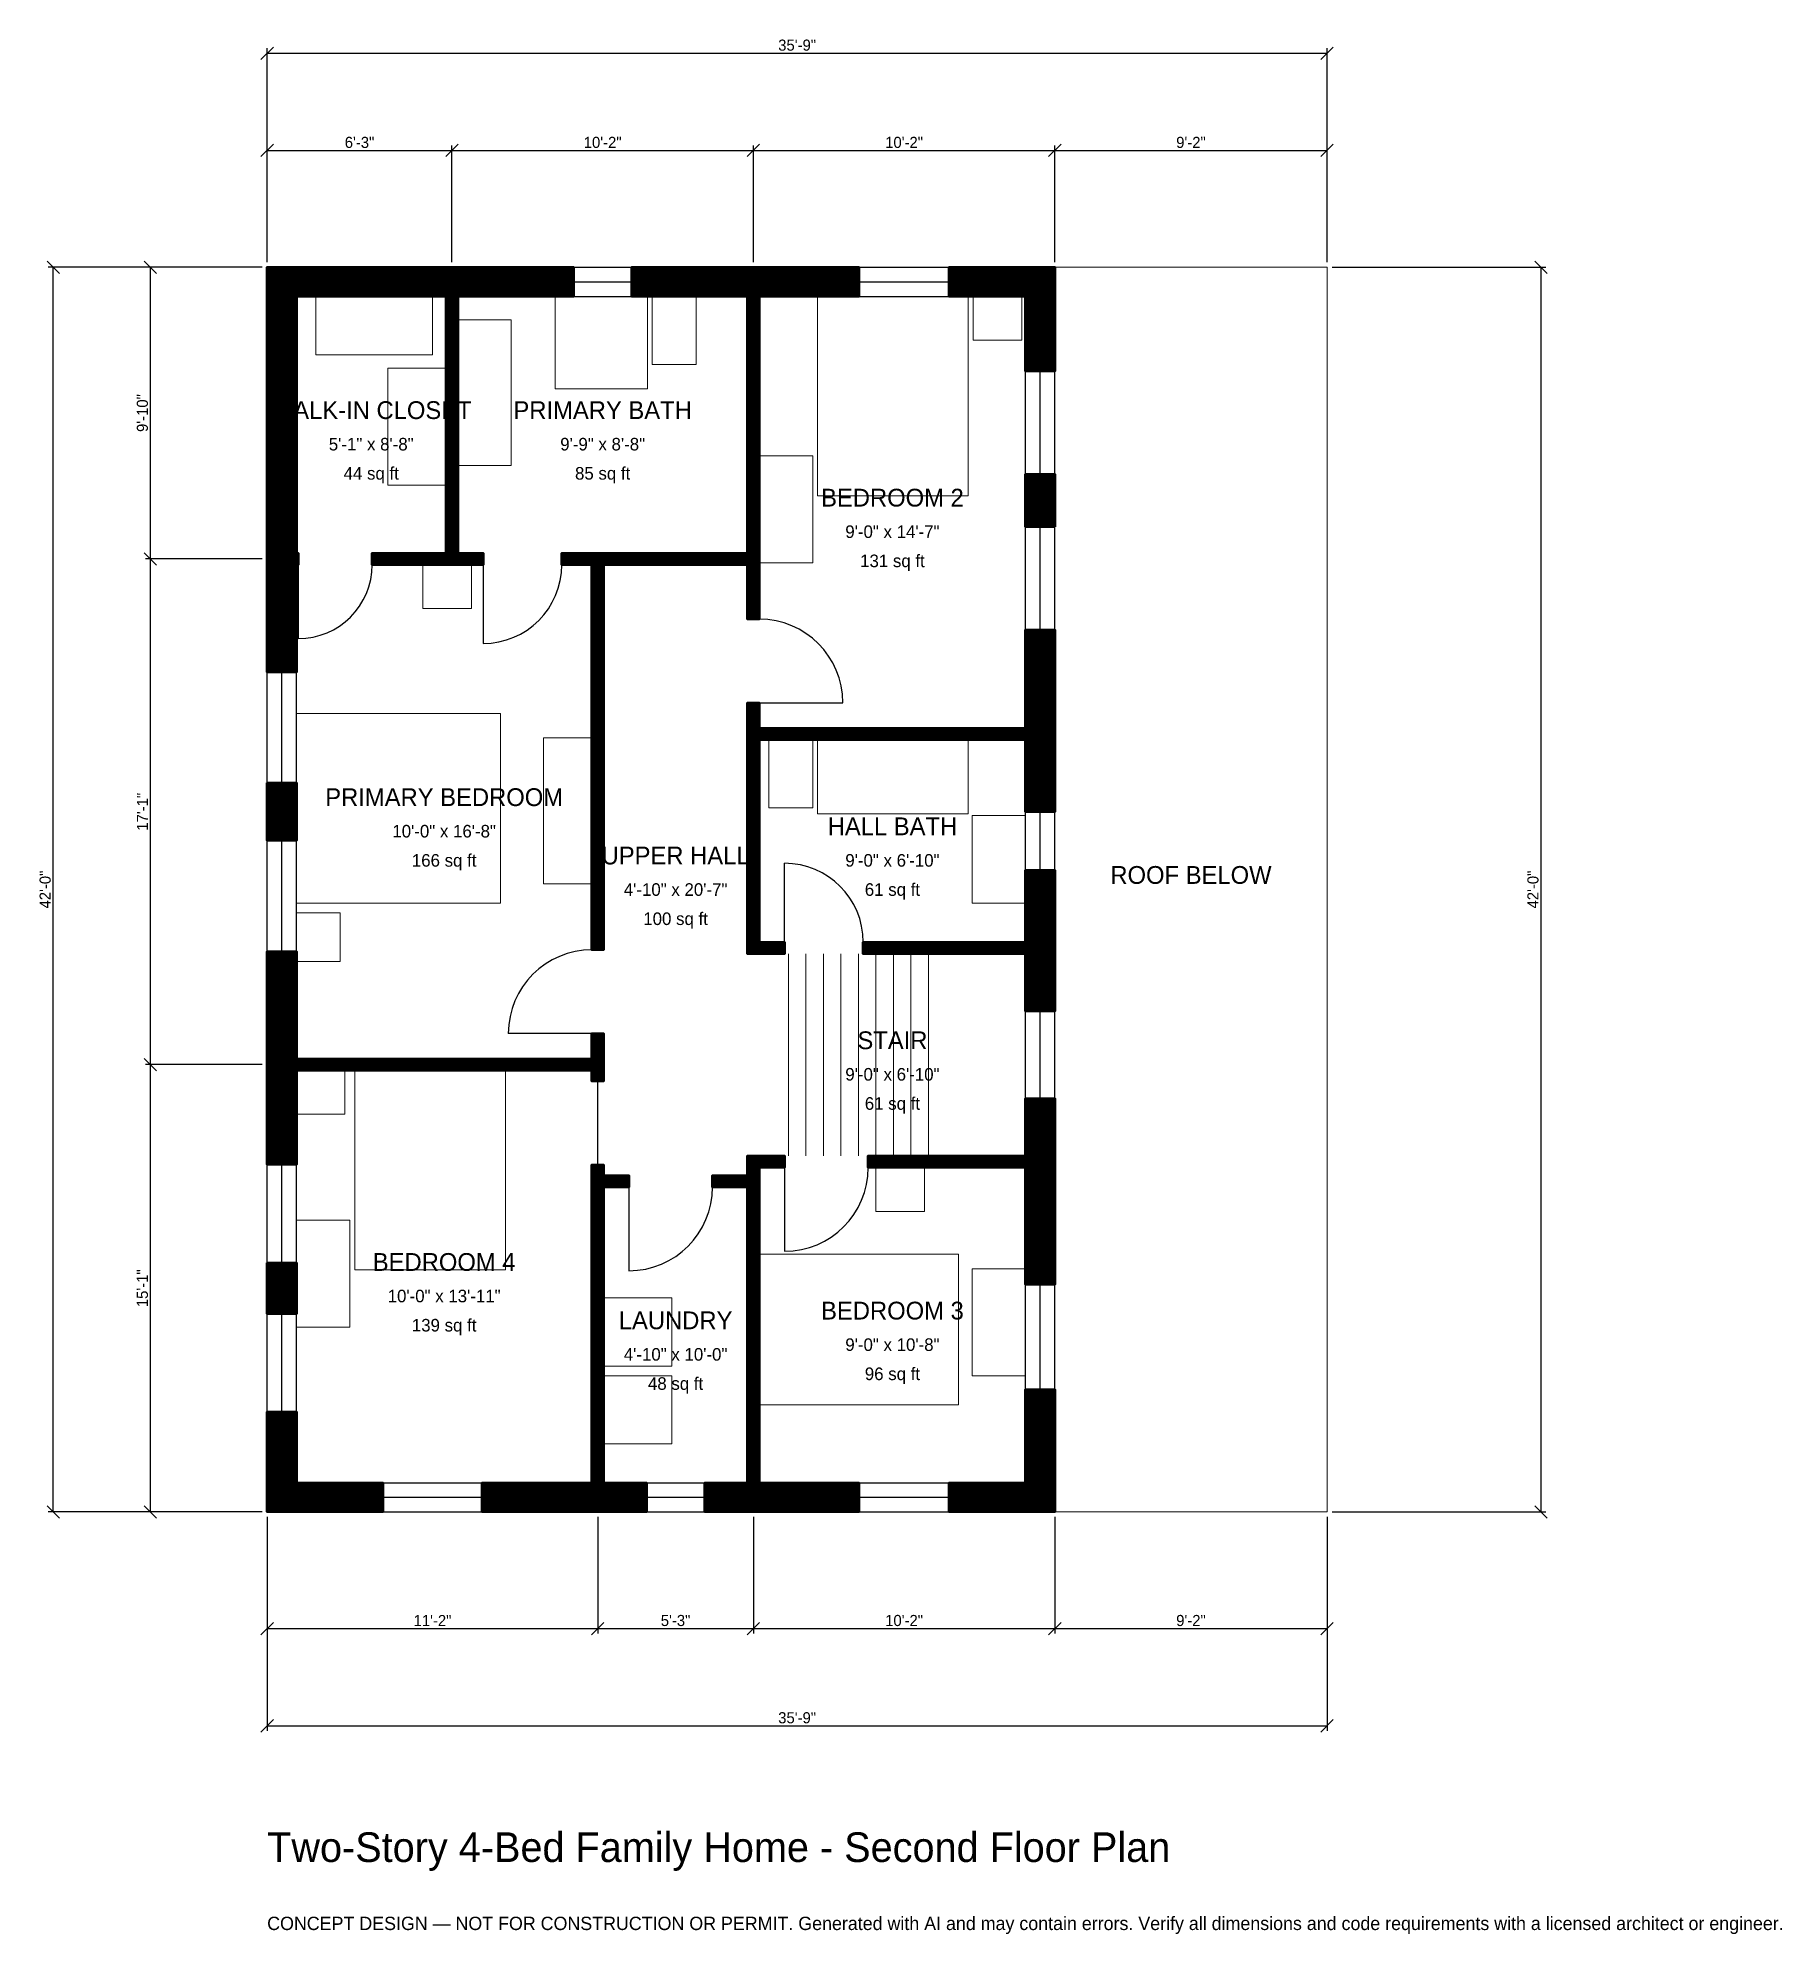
# Model space of a CAD drawing. Header units: inches. Extents: x -93 to 613, y -171 to 597.
import ezdxf
from ezdxf.enums import TextEntityAlignment as Align

# ---------------------------------------------------------------- set-up
doc = ezdxf.new("R2010")
doc.units = ezdxf.units.IN
doc.header["$MEASUREMENT"] = 0
doc.linetypes.add('DASHED', pattern=[0.6, 0.5, -0.1])
for name, color, linetype, lineweight in [('A-ANNO-DIMS', 1, 'Continuous', 13), ('A-ANNO-TEXT', 7, 'Continuous', 18), ('A-AREA-IDEN', 7, 'Continuous', 18), ('A-DOOR', 2, 'Continuous', 25), ('A-FLOR-FIXT', 9, 'Continuous', 13), ('A-FLOR-STRS', 3, 'Continuous', 18), ('A-FURN', 9, 'Continuous', 13), ('A-GLAZ', 4, 'Continuous', 25), ('A-SITE-PAVE', 8, 'Continuous', 13), ('A-WALL', 7, 'Continuous', 50), ('A-WALL-PATT', 8, 'Continuous', 13)]:
    doc.layers.add(name, color=color, linetype=linetype, lineweight=lineweight)
doc.dimstyles.new('PLAN', dxfattribs={"dimtxt": 4.5, "dimasz": 3, "dimexe": 2, "dimexo": 2, "dimgap": 1, "dimtad": 1, "dimdec": 0, "dimlunit": 4, "dimtsz": 2.5, "dimcen": 2.5, "dimclrd": 1, "dimclre": 1, "dimazin": 3, "dimtfac": 1, "dimtmove": 0, "dimatfit": 3})

msp = doc.modelspace()

# ---------------------------------------------------------------- hatches: boundary and pattern name
at = {"layer": 'A-WALL-PATT'}
h = msp.add_hatch(dxfattribs=at)
h.set_pattern_fill('ANSI31', color=8, scale=0.8)
h.paths.add_polyline_path([(127.9528, 0), (87.0079, 0), (87.0079, 11.811), (127.9528, 11.811), (131.4961, 11.811), (131.4961, 131.4961), (131.4961, 136.2205), (131.4961, 140.5512), (136.2205, 140.5512), (136.2205, 136.2205), (146.4567, 136.2205), (146.4567, 131.4961), (136.2205, 131.4961), (136.2205, 11.811), (139.7638, 11.811), (153.5433, 11.811), (153.5433, 0), (139.7638, 0), (136.2205, 0), (136.2205, 0), (131.4961, 0), (131.4961, 0), (127.9528, 0)])
h.paths.add_polyline_path([(11.811, 0), (11.811, 0), (0, 0), (0, 0), (0, 0), (0, 11.811), (0, 11.811), (0, 40.4856), (11.811, 40.4856), (11.811, 11.811), (46.8504, 11.811), (46.8504, 0), (11.811, 0)])
h.paths.add_polyline_path([(0, 100.853), (11.811, 100.853), (11.811, 80.2493), (0, 80.2493), (0, 100.853)])
h.paths.add_polyline_path([(0, 175.1969), (0, 178.7402), (0, 178.7402), (0, 183.4646), (0, 183.4646), (0, 187.0079), (0, 226.9029), (11.811, 226.9029), (11.811, 187.0079), (11.811, 183.4646), (131.4961, 183.4646), (131.4961, 193.7008), (136.2205, 193.7008), (136.2205, 183.4646), (136.2205, 178.7402), (136.2205, 174.4094), (131.4961, 174.4094), (131.4961, 178.7402), (11.811, 178.7402), (11.811, 175.1969), (11.811, 140.6168), (0, 140.6168), (0, 175.1969)])
h.paths.add_polyline_path([(0, 295.1444), (11.811, 295.1444), (11.811, 271.7848), (0, 271.7848), (0, 295.1444)])
h.paths.add_polyline_path([(0, 379.9213), (0, 383.4646), (0, 383.4646), (0, 388.189), (0, 388.189), (0, 391.7323), (0, 492.126), (0, 492.126), (0, 503.937), (0, 503.937), (0, 503.937), (11.811, 503.937), (11.811, 503.937), (68.8976, 503.937), (72.4409, 503.937), (72.4409, 503.937), (77.1654, 503.937), (77.1654, 503.937), (80.7087, 503.937), (124.0157, 503.937), (124.0157, 492.126), (80.7087, 492.126), (77.1654, 492.126), (77.1654, 388.189), (87.4016, 388.189), (87.4016, 383.4646), (77.1654, 383.4646), (72.4409, 383.4646), (42.5197, 383.4646), (42.5197, 388.189), (72.4409, 388.189), (72.4409, 492.126), (68.8976, 492.126), (11.811, 492.126), (11.811, 391.7323), (11.811, 388.189), (12.5984, 388.189), (12.5984, 383.4646), (11.811, 383.4646), (11.811, 379.9213), (11.811, 340.0262), (0, 340.0262), (0, 379.9213)])
h.paths.add_polyline_path([(190.9449, 503.937), (194.4882, 503.937), (194.4882, 503.937), (199.2126, 503.937), (199.2126, 503.937), (202.7559, 503.937), (239.5669, 503.937), (239.5669, 492.126), (202.7559, 492.126), (199.2126, 492.126), (199.2126, 388.189), (199.2126, 383.4646), (199.2126, 361.4173), (194.4882, 361.4173), (194.4882, 383.4646), (136.2205, 383.4646), (136.2205, 227.5591), (131.4961, 227.5591), (131.4961, 383.4646), (119.2913, 383.4646), (119.2913, 388.189), (131.4961, 388.189), (136.2205, 388.189), (194.4882, 388.189), (194.4882, 492.126), (190.9449, 492.126), (147.6378, 492.126), (147.6378, 503.937), (190.9449, 503.937)])
h.paths.add_polyline_path([(307.0866, 503.937), (307.0866, 503.937), (318.8976, 503.937), (318.8976, 503.937), (318.8977, 503.937), (318.8977, 492.126), (318.8976, 492.126), (318.8976, 461.811), (307.0866, 461.811), (307.0866, 492.126), (276.1811, 492.126), (276.1811, 503.937), (307.0866, 503.937)])
h.paths.add_polyline_path([(318.8976, 398.8189), (307.0866, 398.8189), (307.0866, 420.0787), (318.8976, 420.0787), (318.8976, 398.8189)])
h.paths.add_polyline_path([(318.8976, 320.8661), (318.8976, 317.3228), (318.8977, 317.3228), (318.8977, 312.5984), (318.8976, 312.5984), (318.8976, 309.0551), (318.8976, 283.4646), (307.0866, 283.4646), (307.0866, 309.0551), (307.0866, 312.5984), (199.2126, 312.5984), (199.2126, 230.7087), (209.4488, 230.7087), (209.4488, 225.9843), (199.2126, 225.9843), (199.2126, 225.9843), (194.4882, 225.9843), (194.4882, 225.9843), (194.4882, 230.7087), (194.4882, 312.5984), (194.4882, 317.3228), (194.4882, 327.5591), (199.2126, 327.5591), (199.2126, 317.3228), (307.0866, 317.3228), (307.0866, 320.8661), (307.0866, 357.0866), (318.8976, 357.0866), (318.8976, 320.8661)])
h.paths.add_polyline_path([(318.8976, 234.252), (318.8976, 230.7087), (318.8977, 230.7087), (318.8977, 225.9843), (318.8976, 225.9843), (318.8976, 222.4409), (318.8976, 202.7559), (307.0866, 202.7559), (307.0866, 222.4409), (307.0866, 225.9843), (241.3386, 225.9843), (241.3386, 230.7087), (307.0866, 230.7087), (307.0866, 234.252), (307.0866, 259.8425), (318.8976, 259.8425), (318.8976, 234.252)])
h.paths.add_polyline_path([(318.8976, 147.6378), (318.8976, 144.0945), (318.8977, 144.0945), (318.8977, 139.3701), (318.8976, 139.3701), (318.8976, 135.8268), (318.8976, 92.126), (307.0866, 92.126), (307.0866, 135.8268), (307.0866, 139.3701), (243.3071, 139.3701), (243.3071, 144.0945), (307.0866, 144.0945), (307.0866, 147.6378), (307.0866, 167.3228), (318.8976, 167.3228), (318.8976, 147.6378)])
h.paths.add_polyline_path([(318.8976, 11.811), (318.8977, 11.811), (318.8977, 0), (318.8976, 0), (318.8976, 0), (307.0866, 0), (307.0866, 0), (276.1811, 0), (276.1811, 11.811), (307.0866, 11.811), (307.0866, 49.6063), (318.8976, 49.6063), (318.8976, 11.811)])
h.paths.add_polyline_path([(202.7559, 0), (199.2126, 0), (199.2126, 0), (194.4882, 0), (194.4882, 0), (190.9449, 0), (177.1654, 0), (177.1654, 11.811), (190.9449, 11.811), (194.4882, 11.811), (194.4882, 131.4961), (180.315, 131.4961), (180.315, 136.2205), (194.4882, 136.2205), (194.4882, 139.3701), (194.4882, 144.0945), (199.2126, 144.0945), (209.4488, 144.0945), (209.4488, 139.3701), (199.2126, 139.3701), (199.2126, 136.2205), (199.2126, 131.4961), (199.2126, 11.811), (202.7559, 11.811), (239.5669, 11.811), (239.5669, 0), (202.7559, 0)])

# ---------------------------------------------------------------- linework, layer by layer
at = {"layer": 'A-DOOR'}
for p, q in [((12.5984, 383.4646), (12.5984, 353.5433)), ((87.4016, 383.4646), (87.4016, 351.5748)), ((199.2126, 327.5591), (233.0709, 327.5591)), ((209.4488, 230.7087), (209.4488, 262.5984)), ((131.4961, 193.7008), (97.6378, 193.7008)), ((133.8583, 140.5512), (133.8583, 174.4094)), ((209.4488, 139.3701), (209.4488, 105.5118)), ((146.4567, 131.4961), (146.4567, 97.6378))]:
    msp.add_line(p, q, dxfattribs=at)
for centre, radius, start, end in [((12.5984, 383.4646), 29.9213, 270, 360), ((87.4016, 383.4646), 31.8898, 270, 360), ((199.2126, 327.5591), 33.8583, 0, 90), ((209.4488, 230.7087), 31.8898, 0, 90), ((131.4961, 193.7008), 33.8583, 90, 180), ((209.4488, 139.3701), 33.8583, 270, 360), ((146.4567, 131.4961), 33.8583, 270, 360)]:
    msp.add_arc(centre, radius, start, end, dxfattribs=at)
at = {"layer": 'A-FLOR-FIXT'}
for points in [[(116.5354, 454.7244), (153.937, 454.7244), (153.937, 492.126), (116.5354, 492.126)], [(155.9055, 464.5669), (173.622, 464.5669), (173.622, 492.126), (155.9055, 492.126)], [(77.1654, 423.622), (98.8189, 423.622), (98.8189, 482.6772), (77.1654, 482.6772)], [(203.1496, 285.0394), (220.8661, 285.0394), (220.8661, 312.5984), (203.1496, 312.5984)], [(222.8346, 282.6772), (283.8583, 282.6772), (283.8583, 312.5984), (222.8346, 312.5984)], [(285.4331, 246.4567), (307.0866, 246.4567), (307.0866, 281.8898), (285.4331, 281.8898)]]:
    msp.add_lwpolyline(points, close=True, dxfattribs=at)
at = {"layer": 'A-FLOR-STRS'}
for p, q in [((211.0236, 144.0945), (211.0236, 225.9843)), ((218.1102, 144.0945), (218.1102, 225.9843)), ((225.1969, 144.0945), (225.1969, 225.9843)), ((232.2835, 144.0945), (232.2835, 225.9843)), ((239.3701, 144.0945), (239.3701, 225.9843)), ((246.4567, 144.0945), (246.4567, 225.9843)), ((253.5433, 144.0945), (253.5433, 225.9843)), ((260.6299, 144.0945), (260.6299, 225.9843)), ((267.7165, 144.0945), (267.7165, 225.9843))]:
    msp.add_line(p, q, dxfattribs=at)
at = {"layer": 'A-FURN'}
for points in [[(19.685, 468.5039), (66.9291, 468.5039), (66.9291, 492.126), (19.685, 492.126)], [(222.8346, 411.4173), (283.8583, 411.4173), (283.8583, 492.126), (222.8346, 492.126)], [(285.8268, 474.4094), (305.5118, 474.4094), (305.5118, 492.126), (285.8268, 492.126)], [(48.8189, 415.748), (72.4409, 415.748), (72.4409, 462.9921), (48.8189, 462.9921)], [(199.2126, 384.252), (220.8661, 384.252), (220.8661, 427.5591), (199.2126, 427.5591)], [(62.9921, 365.748), (82.6772, 365.748), (82.6772, 383.4646), (62.9921, 383.4646)], [(11.811, 246.4567), (94.4882, 246.4567), (94.4882, 323.2283), (11.811, 323.2283)], [(111.811, 254.3307), (131.4961, 254.3307), (131.4961, 313.3858), (111.811, 313.3858)], [(11.811, 222.8346), (29.5276, 222.8346), (29.5276, 242.5197), (11.811, 242.5197)], [(11.811, 161.0236), (31.4961, 161.0236), (31.4961, 178.7402), (11.811, 178.7402)], [(35.4331, 98.0315), (96.4567, 98.0315), (96.4567, 178.7402), (35.4331, 178.7402)], [(246.4567, 121.6535), (266.1417, 121.6535), (266.1417, 139.3701), (246.4567, 139.3701)], [(11.811, 74.8031), (33.4646, 74.8031), (33.4646, 118.1102), (11.811, 118.1102)], [(199.2126, 43.3071), (279.9213, 43.3071), (279.9213, 104.3307), (199.2126, 104.3307)], [(285.4331, 55.1181), (307.0866, 55.1181), (307.0866, 98.4252), (285.4331, 98.4252)], [(136.2205, 59.0551), (163.7795, 59.0551), (163.7795, 86.6142), (136.2205, 86.6142)], [(136.2205, 27.5591), (163.7795, 27.5591), (163.7795, 55.1181), (136.2205, 55.1181)]]:
    msp.add_lwpolyline(points, close=True, dxfattribs=at)
at = {"layer": 'A-GLAZ'}
for p, q in [((124.0157, 503.937), (147.6378, 503.937)), ((239.5669, 503.937), (276.1811, 503.937)), ((124.0157, 498.0315), (147.6378, 498.0315)), ((124.0157, 492.126), (147.6378, 492.126)), ((239.5669, 498.0315), (276.1811, 498.0315)), ((239.5669, 492.126), (276.1811, 492.126)), ((307.0866, 420.0787), (307.0866, 461.811)), ((312.9921, 420.0787), (312.9921, 461.811)), ((318.8976, 420.0787), (318.8976, 461.811)), ((307.0866, 357.0866), (307.0866, 398.8189)), ((312.9921, 357.0866), (312.9921, 398.8189)), ((318.8976, 357.0866), (318.8976, 398.8189)), ((0, 295.1444), (0, 340.0262)), ((5.9055, 295.1444), (5.9055, 340.0262)), ((11.811, 295.1444), (11.811, 340.0262)), ((307.0866, 259.8425), (307.0866, 283.4646)), ((312.9921, 259.8425), (312.9921, 283.4646)), ((318.8976, 259.8425), (318.8976, 283.4646)), ((0, 226.9029), (0, 271.7848)), ((5.9055, 226.9029), (5.9055, 271.7848)), ((11.811, 226.9029), (11.811, 271.7848)), ((307.0866, 167.3228), (307.0866, 202.7559)), ((312.9921, 167.3228), (312.9921, 202.7559)), ((318.8976, 167.3228), (318.8976, 202.7559)), ((0, 100.853), (0, 140.6168)), ((5.9055, 100.853), (5.9055, 140.6168)), ((11.811, 100.853), (11.811, 140.6168)), ((307.0866, 49.6063), (307.0866, 92.126)), ((312.9921, 49.6063), (312.9921, 92.126)), ((318.8976, 49.6063), (318.8976, 92.126)), ((0, 40.4856), (0, 80.2493)), ((5.9055, 40.4856), (5.9055, 80.2493)), ((11.811, 40.4856), (11.811, 80.2493)), ((46.8504, 11.811), (87.0079, 11.811)), ((153.5433, 11.811), (177.1654, 11.811)), ((239.5669, 11.811), (276.1811, 11.811)), ((46.8504, 5.9055), (87.0079, 5.9055)), ((46.8504, 0), (87.0079, 0)), ((153.5433, 5.9055), (177.1654, 5.9055)), ((153.5433, 0), (177.1654, 0)), ((239.5669, 5.9055), (276.1811, 5.9055)), ((239.5669, 0), (276.1811, 0))]:
    msp.add_line(p, q, dxfattribs=at)
at = {"layer": 'A-SITE-PAVE', "linetype": 'DASHED'}
msp.add_lwpolyline([(318.8976, 0), (429.1339, 0), (429.1339, 503.937), (318.8976, 503.937)], close=True, dxfattribs=at)
at = {"layer": 'A-WALL'}
for points in [[(0, 379.9213), (0, 383.4646), (0, 383.4646), (0, 388.189), (0, 388.189), (0, 391.7323), (0, 492.126), (0, 492.126), (0, 503.937), (0, 503.937), (0, 503.937), (11.811, 503.937), (11.811, 503.937), (68.8976, 503.937), (72.4409, 503.937), (72.4409, 503.937), (77.1654, 503.937), (77.1654, 503.937), (80.7087, 503.937), (124.0157, 503.937), (124.0157, 492.126), (80.7087, 492.126), (77.1654, 492.126), (77.1654, 388.189), (87.4016, 388.189), (87.4016, 383.4646), (77.1654, 383.4646), (72.4409, 383.4646), (42.5197, 383.4646), (42.5197, 388.189), (72.4409, 388.189), (72.4409, 492.126), (68.8976, 492.126), (11.811, 492.126), (11.811, 391.7323), (11.811, 388.189), (12.5984, 388.189), (12.5984, 383.4646), (11.811, 383.4646), (11.811, 379.9213), (11.811, 340.0262), (0, 340.0262), (0, 379.9213)], [(190.9449, 503.937), (194.4882, 503.937), (194.4882, 503.937), (199.2126, 503.937), (199.2126, 503.937), (202.7559, 503.937), (239.5669, 503.937), (239.5669, 492.126), (202.7559, 492.126), (199.2126, 492.126), (199.2126, 388.189), (199.2126, 383.4646), (199.2126, 361.4173), (194.4882, 361.4173), (194.4882, 383.4646), (136.2205, 383.4646), (136.2205, 227.5591), (131.4961, 227.5591), (131.4961, 383.4646), (119.2913, 383.4646), (119.2913, 388.189), (131.4961, 388.189), (136.2205, 388.189), (194.4882, 388.189), (194.4882, 492.126), (190.9449, 492.126), (147.6378, 492.126), (147.6378, 503.937), (190.9449, 503.937)], [(307.0866, 503.937), (307.0866, 503.937), (318.8976, 503.937), (318.8976, 503.937), (318.8977, 503.937), (318.8977, 492.126), (318.8976, 492.126), (318.8976, 461.811), (307.0866, 461.811), (307.0866, 492.126), (276.1811, 492.126), (276.1811, 503.937), (307.0866, 503.937)], [(318.8976, 398.8189), (307.0866, 398.8189), (307.0866, 420.0787), (318.8976, 420.0787), (318.8976, 398.8189)], [(318.8976, 320.8661), (318.8976, 317.3228), (318.8977, 317.3228), (318.8977, 312.5984), (318.8976, 312.5984), (318.8976, 309.0551), (318.8976, 283.4646), (307.0866, 283.4646), (307.0866, 309.0551), (307.0866, 312.5984), (199.2126, 312.5984), (199.2126, 230.7087), (209.4488, 230.7087), (209.4488, 225.9843), (199.2126, 225.9843), (199.2126, 225.9843), (194.4882, 225.9843), (194.4882, 225.9843), (194.4882, 230.7087), (194.4882, 312.5984), (194.4882, 317.3228), (194.4882, 327.5591), (199.2126, 327.5591), (199.2126, 317.3228), (307.0866, 317.3228), (307.0866, 320.8661), (307.0866, 357.0866), (318.8976, 357.0866), (318.8976, 320.8661)], [(0, 295.1444), (11.811, 295.1444), (11.811, 271.7848), (0, 271.7848), (0, 295.1444)], [(318.8976, 234.252), (318.8976, 230.7087), (318.8977, 230.7087), (318.8977, 225.9843), (318.8976, 225.9843), (318.8976, 222.4409), (318.8976, 202.7559), (307.0866, 202.7559), (307.0866, 222.4409), (307.0866, 225.9843), (241.3386, 225.9843), (241.3386, 230.7087), (307.0866, 230.7087), (307.0866, 234.252), (307.0866, 259.8425), (318.8976, 259.8425), (318.8976, 234.252)], [(0, 175.1969), (0, 178.7402), (0, 178.7402), (0, 183.4646), (0, 183.4646), (0, 187.0079), (0, 226.9029), (11.811, 226.9029), (11.811, 187.0079), (11.811, 183.4646), (131.4961, 183.4646), (131.4961, 193.7008), (136.2205, 193.7008), (136.2205, 183.4646), (136.2205, 178.7402), (136.2205, 174.4094), (131.4961, 174.4094), (131.4961, 178.7402), (11.811, 178.7402), (11.811, 175.1969), (11.811, 140.6168), (0, 140.6168), (0, 175.1969)], [(318.8976, 147.6378), (318.8976, 144.0945), (318.8977, 144.0945), (318.8977, 139.3701), (318.8976, 139.3701), (318.8976, 135.8268), (318.8976, 92.126), (307.0866, 92.126), (307.0866, 135.8268), (307.0866, 139.3701), (243.3071, 139.3701), (243.3071, 144.0945), (307.0866, 144.0945), (307.0866, 147.6378), (307.0866, 167.3228), (318.8976, 167.3228), (318.8976, 147.6378)], [(127.9528, 0), (87.0079, 0), (87.0079, 11.811), (127.9528, 11.811), (131.4961, 11.811), (131.4961, 131.4961), (131.4961, 136.2205), (131.4961, 140.5512), (136.2205, 140.5512), (136.2205, 136.2205), (146.4567, 136.2205), (146.4567, 131.4961), (136.2205, 131.4961), (136.2205, 11.811), (139.7638, 11.811), (153.5433, 11.811), (153.5433, 0), (139.7638, 0), (136.2205, 0), (136.2205, 0), (131.4961, 0), (131.4961, 0), (127.9528, 0)], [(202.7559, 0), (199.2126, 0), (199.2126, 0), (194.4882, 0), (194.4882, 0), (190.9449, 0), (177.1654, 0), (177.1654, 11.811), (190.9449, 11.811), (194.4882, 11.811), (194.4882, 131.4961), (180.315, 131.4961), (180.315, 136.2205), (194.4882, 136.2205), (194.4882, 139.3701), (194.4882, 144.0945), (199.2126, 144.0945), (209.4488, 144.0945), (209.4488, 139.3701), (199.2126, 139.3701), (199.2126, 136.2205), (199.2126, 131.4961), (199.2126, 11.811), (202.7559, 11.811), (239.5669, 11.811), (239.5669, 0), (202.7559, 0)], [(0, 100.853), (11.811, 100.853), (11.811, 80.2493), (0, 80.2493), (0, 100.853)], [(318.8976, 11.811), (318.8977, 11.811), (318.8977, 0), (318.8976, 0), (318.8976, 0), (307.0866, 0), (307.0866, 0), (276.1811, 0), (276.1811, 11.811), (307.0866, 11.811), (307.0866, 49.6063), (318.8976, 49.6063), (318.8976, 11.811)], [(11.811, 0), (11.811, 0), (0, 0), (0, 0), (0, 0), (0, 11.811), (0, 11.811), (0, 40.4856), (11.811, 40.4856), (11.811, 11.811), (46.8504, 11.811), (46.8504, 0), (11.811, 0)]]:
    msp.add_lwpolyline(points, close=True, dxfattribs=at)

# ---------------------------------------------------------------- texts
at = {"layer": 'A-ANNO-TEXT'}
for s, height, p in [('Two-Story 4-Bed Family Home - Second Floor Plan', 12, (0, -141.7323)), ('CONCEPT DESIGN — NOT FOR CONSTRUCTION OR PERMIT. Generated with AI and may contain errors. Verify all dimensions and code requirements with a licensed architect or engineer.', 5.4, (0, -169.2913))]:
    msp.add_text(s, height=height, dxfattribs=at).set_placement(p)
at = {"layer": 'A-AREA-IDEN'}
for s, height, p in [('WALK-IN CLOSET', 7.2, (42.126, 446.063)), ('PRIMARY BATH', 7.2, (135.8268, 446.063)), ('5\'-1" x 8\'-8"', 5.1, (42.126, 432.2835)), ('9\'-9" x 8\'-8"', 5.1, (135.8268, 432.2835)), ('44 sq ft', 5.1, (42.126, 420.4724)), ('85 sq ft', 5.1, (135.8268, 420.4724)), ('BEDROOM 2', 7.2, (253.1496, 410.6299)), ('9\'-0" x 14\'-7"', 5.1, (253.1496, 396.8504)), ('131 sq ft', 5.1, (253.1496, 385.0394)), ('PRIMARY BEDROOM', 7.2, (71.6535, 289.3701)), ('10\'-0" x 16\'-8"', 5.1, (71.6535, 275.5906)), ('HALL BATH', 7.2, (253.1496, 277.5591)), ('UPPER HALL', 7.2, (165.3543, 265.748)), ('166 sq ft', 5.1, (71.6535, 263.7795)), ('9\'-0" x 6\'-10"', 5.1, (253.1496, 263.7795)), ('ROOF BELOW', 7.2, (374.0157, 257.874)), ('4\'-10" x 20\'-7"', 5.1, (165.3543, 251.9685)), ('61 sq ft', 5.1, (253.1496, 251.9685)), ('100 sq ft', 5.1, (165.3543, 240.1575)), ('STAIR', 7.2, (253.1496, 190.9449)), ('9\'-0" x 6\'-10"', 5.1, (253.1496, 177.1654)), ('61 sq ft', 5.1, (253.1496, 165.3543)), ('BEDROOM 4', 7.2, (71.6535, 101.1811)), ('10\'-0" x 13\'-11"', 5.1, (71.6535, 87.4016)), ('BEDROOM 3', 7.2, (253.1496, 81.4961)), ('139 sq ft', 5.1, (71.6535, 75.5906)), ('LAUNDRY', 7.2, (165.3543, 77.5591)), ('9\'-0" x 10\'-8"', 5.1, (253.1496, 67.7165)), ('4\'-10" x 10\'-0"', 5.1, (165.3543, 63.7795)), ('48 sq ft', 5.1, (165.3543, 51.9685)), ('96 sq ft', 5.1, (253.1496, 55.9055))]:
    msp.add_text(s, height=height, dxfattribs=at).set_placement(p, align=Align.MIDDLE_CENTER)

# ---------------------------------------------------------------- dimensions: what is measured, and where the dimension line sits
at = {"layer": 'A-ANNO-DIMS'}
for base, p1, p2, text in [((0, 590.5512), (0, 503.937), (429.1339, 503.937), '35\'-9"'), ((0, 551.1811), (0, 503.937), (74.8031, 503.937), '6\'-3"'), ((74.8031, 551.1811), (74.8031, 503.937), (196.8504, 503.937), '10\'-2"'), ((196.8504, 551.1811), (196.8504, 503.937), (318.8976, 503.937), '10\'-2"'), ((318.8976, 551.1811), (318.8976, 503.937), (429.1339, 503.937), '9\'-2"'), ((0, -47.2441), (0, 0), (133.8583, 0), '11\'-2"'), ((0, -86.6142), (0, 0), (429.1339, 0), '35\'-9"'), ((133.8583, -47.2441), (133.8583, 0), (196.8504, 0), '5\'-3"'), ((196.8504, -47.2441), (196.8504, 0), (318.8976, 0), '10\'-2"'), ((318.8976, -47.2441), (318.8976, 0), (429.1339, 0), '9\'-2"')]:
    msp.add_linear_dim(base=base, p1=p1, p2=p2, text=text, dimstyle='PLAN', dxfattribs=at).render()
for base, p1, p2, text in [((-86.6142, 0), (0, 0), (0, 503.937), '42\'-0"'), ((-47.2441, 385.8268), (0, 385.8268), (0, 503.937), '9\'-10"'), ((515.748, 0), (429.1339, 0), (429.1339, 503.937), '42\'-0"'), ((-47.2441, 181.1024), (0, 181.1024), (0, 385.8268), '17\'-1"'), ((-47.2441, 0), (0, 0), (0, 181.1024), '15\'-1"')]:
    msp.add_linear_dim(base=base, p1=p1, p2=p2, angle=90, text=text, dimstyle='PLAN', dxfattribs=at).render()

doc.saveas('drawing.dxf')
